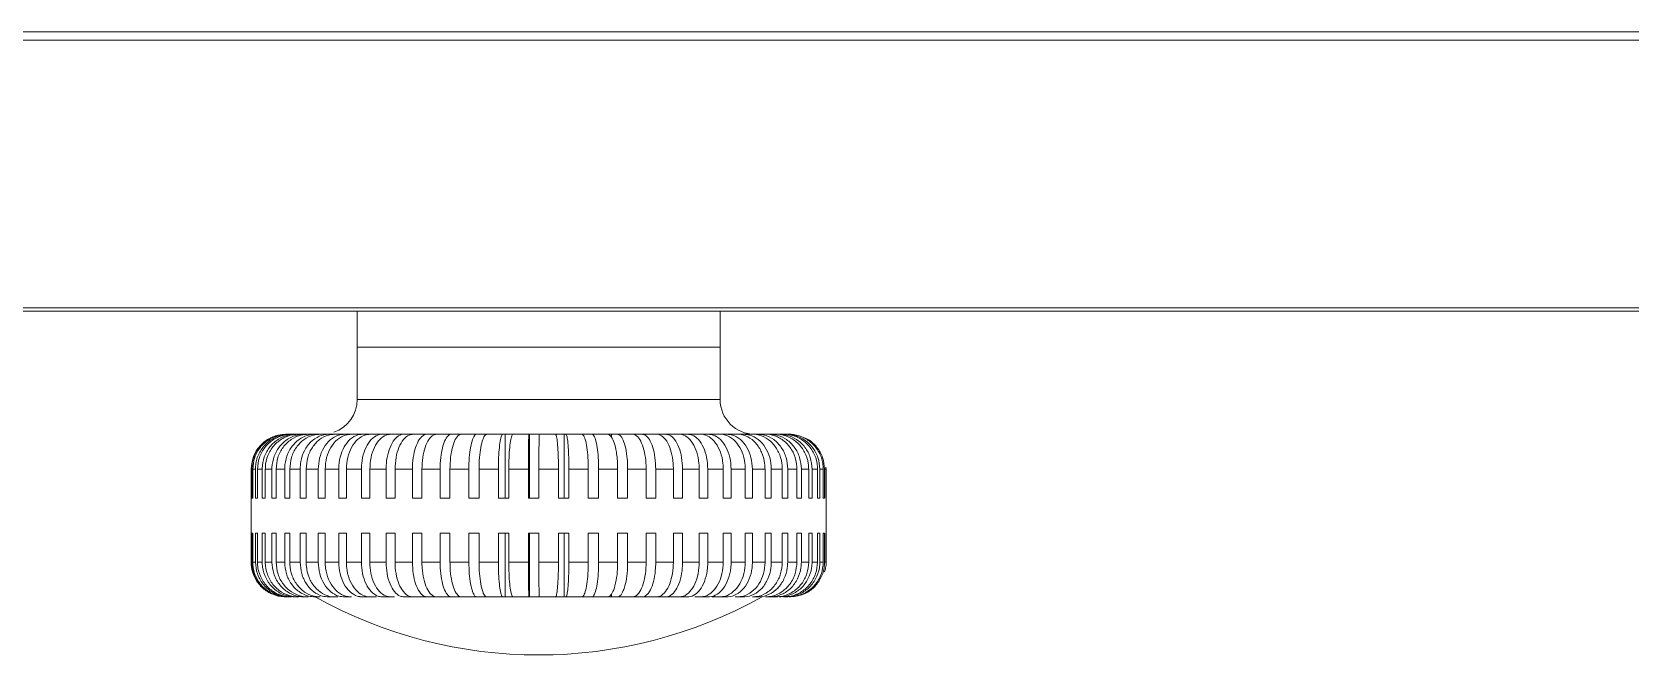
# Model space of a CAD drawing. Extents: x 12.1 to 108.7, y 1 to 80.4.
# Drawn here: x 23.248 to 26, y 29.209 to 30.281 of the extents above; entities that cross this region are included whole.
import ezdxf

# ---------------------------------------------------------------- set-up
doc = ezdxf.new("R2010")
doc.units = 0
doc.header["$MEASUREMENT"] = 0
doc.linetypes.add('SLD-Solid', pattern=[0])
doc.layers.add('OBJECT', color=7, linetype='CONTINUOUS')

msp = doc.modelspace()

# ---------------------------------------------------------------- linework, layer by layer
at = {"layer": 'OBJECT', "linetype": 'SLD-Solid', "lineweight": 15}
for p, q in [((21.3903, 30.2813), (26.5023, 30.2813)), ((26.5113, 30.2673), (21.3998, 30.2673)), ((23.9878, 29.8007), (21.7067, 29.8007)), ((27.5475, 29.8062), (21.8341, 29.8062)), ((23.9878, 29.8007), (24.2538, 29.8007)), ((27.2422, 29.8007), (24.2538, 29.8007)), ((23.8083, 29.7387), (24.4333, 29.7387)), ((23.8083, 29.7387), (24.4333, 29.7387)), ((23.8083, 29.6487), (24.4333, 29.6487)), ((23.721, 29.5887), (23.6861, 29.5887)), ((23.7216, 29.5887), (23.6868, 29.5887)), ((23.6884, 29.5887), (23.6922, 29.5887)), ((23.7249, 29.5887), (23.6902, 29.5887)), ((23.7265, 29.5887), (23.6922, 29.5887)), ((23.6956, 29.5887), (23.7023, 29.5887)), ((23.7331, 29.5887), (23.6991, 29.5887)), ((23.7357, 29.5887), (23.7023, 29.5887)), ((23.7076, 29.5887), (23.717, 29.5887)), ((23.7455, 29.5887), (23.7125, 29.5887)), ((23.7491, 29.5887), (23.717, 29.5887)), ((23.7231, 29.5887), (23.7216, 29.5887)), ((23.724, 29.5887), (23.7361, 29.5887)), ((23.7299, 29.5887), (23.7265, 29.5887)), ((23.7409, 29.5887), (23.7357, 29.5887)), ((23.7666, 29.5887), (23.7361, 29.5887)), ((23.7448, 29.5887), (23.7594, 29.5887)), ((23.7561, 29.5887), (23.7491, 29.5887)), ((23.788, 29.5887), (23.7594, 29.5887)), ((23.7753, 29.5887), (23.7666, 29.5887)), ((23.7697, 29.5887), (23.7867, 29.5887)), ((23.813, 29.5887), (23.7867, 29.5887)), ((23.7983, 29.5887), (23.788, 29.5887)), ((23.7985, 29.5887), (23.8176, 29.5887)), ((23.8249, 29.5887), (23.813, 29.5887)), ((23.8414, 29.5887), (23.8176, 29.5887)), ((23.8308, 29.5887), (23.8519, 29.5887)), ((23.8546, 29.5887), (23.8414, 29.5887)), ((23.8729, 29.5887), (23.8519, 29.5887)), ((23.8663, 29.5887), (23.8891, 29.5887)), ((23.8873, 29.5887), (23.8729, 29.5887)), ((23.9071, 29.5887), (23.8891, 29.5887)), ((23.9046, 29.5887), (23.9289, 29.5887)), ((23.9225, 29.5887), (23.9071, 29.5887)), ((23.9436, 29.5887), (23.9289, 29.5887)), ((23.9599, 29.5887), (23.9436, 29.5887)), ((23.9452, 29.5887), (23.9707, 29.5887)), ((23.9821, 29.5887), (23.9707, 29.5887)), ((23.9991, 29.5887), (23.9821, 29.5887)), ((23.9878, 29.5887), (24.0142, 29.5887)), ((24.0221, 29.5887), (24.0142, 29.5887)), ((24.0396, 29.5887), (24.0221, 29.5887)), ((24.0318, 29.5887), (24.0589, 29.5887)), ((24.0632, 29.5887), (24.0589, 29.5887)), ((24.0632, 29.4787), (24.0632, 29.5887)), ((24.081, 29.5887), (24.0632, 29.5887)), ((24.0768, 29.5887), (24.1042, 29.5887)), ((24.1049, 29.5887), (24.1042, 29.5887)), ((24.1049, 29.4787), (24.1049, 29.5887)), ((24.1229, 29.5887), (24.1049, 29.5887)), ((24.1222, 29.5887), (24.1498, 29.5887)), ((24.1647, 29.5887), (24.1467, 29.5887)), ((24.1647, 29.4787), (24.1647, 29.5887)), ((24.1677, 29.5887), (24.1647, 29.5887)), ((24.1677, 29.5887), (24.195, 29.5887)), ((24.206, 29.5887), (24.1883, 29.5887)), ((24.2127, 29.5887), (24.206, 29.5887)), ((24.2127, 29.5887), (24.2394, 29.5887)), ((24.2464, 29.5887), (24.2292, 29.5887)), ((24.2464, 29.5835), (24.2464, 29.5887)), ((24.2566, 29.5887), (24.2464, 29.5887)), ((24.2566, 29.5887), (24.2825, 29.5887)), ((24.2854, 29.5887), (24.2688, 29.5887)), ((24.2991, 29.5887), (24.2854, 29.5887)), ((24.2991, 29.5887), (24.3238, 29.5887)), ((24.3226, 29.5887), (24.3069, 29.5887)), ((24.3396, 29.5887), (24.3226, 29.5887)), ((24.3396, 29.5887), (24.3629, 29.5887)), ((24.3576, 29.5887), (24.3429, 29.5887)), ((24.3777, 29.5887), (24.3576, 29.5887)), ((24.39, 29.5887), (24.3765, 29.5887)), ((24.3777, 29.5887), (24.3994, 29.5887)), ((24.4129, 29.5887), (24.39, 29.5887)), ((24.4195, 29.5887), (24.4072, 29.5887)), ((24.4129, 29.5887), (24.4328, 29.5887)), ((24.445, 29.5887), (24.4195, 29.5887)), ((24.4457, 29.5887), (24.4349, 29.5887)), ((24.445, 29.5887), (24.4627, 29.5887)), ((24.4736, 29.5887), (24.4457, 29.5887)), ((24.4683, 29.5887), (24.4591, 29.5887)), ((24.4983, 29.5887), (24.4683, 29.5887)), ((24.4736, 29.5887), (24.489, 29.5887)), ((24.4872, 29.5887), (24.4795, 29.5887)), ((24.5188, 29.5887), (24.4872, 29.5887)), ((24.502, 29.5887), (24.4961, 29.5887)), ((24.4983, 29.5887), (24.5112, 29.5887)), ((24.5341, 29.5887), (24.5007, 29.5887)), ((24.535, 29.5887), (24.502, 29.5887)), ((24.5126, 29.5887), (24.5085, 29.5887)), ((24.546, 29.5887), (24.5117, 29.5887)), ((24.5466, 29.5887), (24.5126, 29.5887)), ((24.5189, 29.5887), (24.5167, 29.5887)), ((24.5533, 29.5887), (24.5185, 29.5887)), ((24.5188, 29.5887), (24.5291, 29.5887)), ((24.5536, 29.5887), (24.5189, 29.5887)), ((24.5209, 29.5887), (24.5206, 29.5887)), ((24.5558, 29.5887), (24.5209, 29.5887)), ((24.535, 29.5887), (24.5426, 29.5887)), ((24.5466, 29.5887), (24.5514, 29.5887)), ((24.5536, 29.5887), (24.5555, 29.5887)), ((23.6258, 29.4787), (23.6258, 29.5287)), ((23.627, 29.5287), (23.6258, 29.5287)), ((23.627, 29.5287), (23.627, 29.4787)), ((23.6286, 29.4787), (23.6286, 29.5287)), ((23.6333, 29.5287), (23.6286, 29.5287)), ((23.6333, 29.5287), (23.6333, 29.4787)), ((23.6367, 29.4787), (23.6367, 29.5287)), ((23.6449, 29.5287), (23.6367, 29.5287)), ((23.6449, 29.5287), (23.6449, 29.4787)), ((23.6502, 29.4787), (23.6502, 29.5287)), ((23.6617, 29.5287), (23.6502, 29.5287)), ((23.6617, 29.5287), (23.6617, 29.4787)), ((23.6688, 29.4787), (23.6688, 29.5287)), ((23.6836, 29.5287), (23.6688, 29.5287)), ((23.6836, 29.5287), (23.6836, 29.4787)), ((23.6923, 29.4787), (23.6923, 29.5287)), ((23.7103, 29.5287), (23.6923, 29.5287)), ((23.7103, 29.5287), (23.7103, 29.4787)), ((23.7206, 29.4787), (23.7206, 29.5287)), ((23.7414, 29.5287), (23.7206, 29.5287)), ((23.7414, 29.5287), (23.7414, 29.4787)), ((23.7532, 29.4787), (23.7532, 29.5287)), ((23.7767, 29.5287), (23.7532, 29.5287)), ((23.7767, 29.5287), (23.7767, 29.4787)), ((23.7899, 29.4787), (23.7899, 29.5287)), ((23.8158, 29.5287), (23.7899, 29.5287)), ((23.8158, 29.5287), (23.8158, 29.4787)), ((23.8302, 29.4787), (23.8302, 29.5287)), ((23.8582, 29.5287), (23.8302, 29.5287)), ((23.8582, 29.5287), (23.8582, 29.4787)), ((23.8736, 29.4787), (23.8736, 29.5287)), ((23.9035, 29.5287), (23.8736, 29.5287)), ((23.9035, 29.5287), (23.9035, 29.4787)), ((23.9198, 29.4787), (23.9198, 29.5287)), ((23.9512, 29.5287), (23.9198, 29.5287)), ((23.9512, 29.5287), (23.9512, 29.4787)), ((23.9682, 29.4787), (23.9682, 29.5287)), ((24.0007, 29.5287), (23.9682, 29.5287)), ((24.0007, 29.5287), (24.0007, 29.4787)), ((24.0183, 29.4787), (24.0183, 29.5287)), ((24.0516, 29.5287), (24.0183, 29.5287)), ((24.0516, 29.5287), (24.0516, 29.4787)), ((24.0695, 29.4787), (24.0695, 29.5287)), ((24.1032, 29.5287), (24.0695, 29.5287)), ((24.1032, 29.5287), (24.1032, 29.4787)), ((24.1212, 29.4787), (24.1212, 29.5287)), ((24.155, 29.5287), (24.1212, 29.5287)), ((24.155, 29.5287), (24.155, 29.4787)), ((24.1729, 29.4787), (24.1729, 29.5287)), ((24.2064, 29.5287), (24.1729, 29.5287)), ((24.2064, 29.5287), (24.2064, 29.4787)), ((24.2241, 29.4787), (24.2241, 29.5287)), ((24.2569, 29.5287), (24.2241, 29.5287)), ((24.2569, 29.5287), (24.2569, 29.4787)), ((24.2741, 29.4787), (24.2741, 29.5287)), ((24.3059, 29.5287), (24.2741, 29.5287)), ((24.3059, 29.5287), (24.3059, 29.4787)), ((24.3225, 29.4787), (24.3225, 29.5287)), ((24.3529, 29.5287), (24.3225, 29.5287)), ((24.3529, 29.5287), (24.3529, 29.4787)), ((24.3686, 29.4787), (24.3686, 29.5287)), ((24.3973, 29.5287), (24.3686, 29.5287)), ((24.3973, 29.5287), (24.3973, 29.4787)), ((24.4121, 29.4787), (24.4121, 29.5287)), ((24.4387, 29.5287), (24.4121, 29.5287)), ((24.4387, 29.5287), (24.4387, 29.4787)), ((24.4523, 29.4787), (24.4523, 29.5287)), ((24.4767, 29.5287), (24.4523, 29.5287)), ((24.4767, 29.5287), (24.4767, 29.4787)), ((24.4889, 29.4787), (24.4889, 29.5287)), ((24.5107, 29.5287), (24.4889, 29.5287)), ((24.5107, 29.5287), (24.5107, 29.4787)), ((24.5215, 29.4787), (24.5215, 29.5287)), ((24.5404, 29.5287), (24.5215, 29.5287)), ((24.5404, 29.5287), (24.5404, 29.4787)), ((24.5497, 29.4787), (24.5497, 29.5287)), ((24.5656, 29.5287), (24.5497, 29.5287)), ((24.5656, 29.5287), (24.5656, 29.4787)), ((24.5732, 29.4787), (24.5732, 29.5287)), ((24.5858, 29.5287), (24.5732, 29.5287)), ((24.5858, 29.5287), (24.5858, 29.4787)), ((24.5917, 29.4787), (24.5917, 29.5287)), ((24.601, 29.5287), (24.5917, 29.5287)), ((24.601, 29.5287), (24.601, 29.4787)), ((24.6051, 29.4787), (24.6051, 29.5287)), ((24.611, 29.5287), (24.6051, 29.5287)), ((24.611, 29.5287), (24.611, 29.4787)), ((24.6131, 29.4787), (24.6131, 29.5287)), ((24.6155, 29.5287), (24.6131, 29.5287)), ((24.6155, 29.5287), (24.6155, 29.4787)), ((24.6158, 29.4787), (24.6158, 29.5287)), ((23.627, 29.4787), (23.6286, 29.4787)), ((23.6333, 29.4787), (23.6367, 29.4787)), ((23.6449, 29.4787), (23.6502, 29.4787)), ((23.6617, 29.4787), (23.6688, 29.4787)), ((23.6836, 29.4787), (23.6923, 29.4787)), ((23.7103, 29.4787), (23.7206, 29.4787)), ((23.7414, 29.4787), (23.7532, 29.4787)), ((23.7767, 29.4787), (23.7899, 29.4787)), ((23.8158, 29.4787), (23.8302, 29.4787)), ((23.8582, 29.4787), (23.8736, 29.4787)), ((23.9035, 29.4787), (23.9198, 29.4787)), ((23.9512, 29.4787), (23.9682, 29.4787)), ((24.0007, 29.4787), (24.0183, 29.4787)), ((24.0516, 29.4787), (24.0695, 29.4787)), ((24.1032, 29.4787), (24.1212, 29.4787)), ((24.155, 29.4787), (24.1729, 29.4787)), ((24.2064, 29.4787), (24.2241, 29.4787)), ((24.2569, 29.4787), (24.2741, 29.4787)), ((24.3059, 29.4787), (24.3225, 29.4787)), ((24.3529, 29.4787), (24.3686, 29.4787)), ((24.3973, 29.4787), (24.4121, 29.4787)), ((24.4387, 29.4787), (24.4523, 29.4787)), ((24.4767, 29.4787), (24.4889, 29.4787)), ((24.5107, 29.4787), (24.5215, 29.4787)), ((24.5404, 29.4787), (24.5497, 29.4787)), ((24.5656, 29.4787), (24.5732, 29.4787)), ((24.5858, 29.4787), (24.5917, 29.4787)), ((24.601, 29.4787), (24.6051, 29.4787)), ((24.611, 29.4787), (24.6131, 29.4787)), ((24.6155, 29.4787), (24.6158, 29.4787)), ((23.6258, 29.3687), (23.6258, 29.4187)), ((23.627, 29.4187), (23.6286, 29.4187)), ((23.627, 29.4187), (23.627, 29.3687)), ((23.6286, 29.3687), (23.6286, 29.4187)), ((23.6333, 29.4187), (23.6367, 29.4187)), ((23.6333, 29.4187), (23.6333, 29.3687)), ((23.6367, 29.3687), (23.6367, 29.4187)), ((23.6449, 29.4187), (23.6502, 29.4187)), ((23.6449, 29.4187), (23.6449, 29.3687)), ((23.6502, 29.3687), (23.6502, 29.4187)), ((23.6617, 29.4187), (23.6688, 29.4187)), ((23.6617, 29.4187), (23.6617, 29.3687)), ((23.6688, 29.3687), (23.6688, 29.4187)), ((23.6836, 29.4187), (23.6923, 29.4187)), ((23.6836, 29.4187), (23.6836, 29.3687)), ((23.6923, 29.3687), (23.6923, 29.4187)), ((23.7103, 29.4187), (23.7206, 29.4187)), ((23.7103, 29.4187), (23.7103, 29.3687)), ((23.7206, 29.3687), (23.7206, 29.4187)), ((23.7414, 29.4187), (23.7532, 29.4187)), ((23.7414, 29.4187), (23.7414, 29.3687)), ((23.7532, 29.3687), (23.7532, 29.4187)), ((23.7767, 29.4187), (23.7899, 29.4187)), ((23.7767, 29.4187), (23.7767, 29.3687)), ((23.7899, 29.3687), (23.7899, 29.4187)), ((23.8158, 29.4187), (23.8302, 29.4187)), ((23.8158, 29.4187), (23.8158, 29.3687)), ((23.8302, 29.3687), (23.8302, 29.4187)), ((23.8582, 29.4187), (23.8736, 29.4187)), ((23.8582, 29.4187), (23.8582, 29.3687)), ((23.8736, 29.3687), (23.8736, 29.4187)), ((23.9035, 29.4187), (23.9198, 29.4187)), ((23.9035, 29.4187), (23.9035, 29.3687)), ((23.9198, 29.3687), (23.9198, 29.4187)), ((23.9512, 29.4187), (23.9682, 29.4187)), ((23.9512, 29.4187), (23.9512, 29.3687)), ((23.9682, 29.3687), (23.9682, 29.4187)), ((24.0007, 29.4187), (24.0183, 29.4187)), ((24.0007, 29.4187), (24.0007, 29.3687)), ((24.0183, 29.3687), (24.0183, 29.4187)), ((24.0516, 29.4187), (24.0695, 29.4187)), ((24.0516, 29.4187), (24.0516, 29.3687)), ((24.0632, 29.3087), (24.0632, 29.4187)), ((24.0695, 29.3687), (24.0695, 29.4187)), ((24.1032, 29.4187), (24.1212, 29.4187)), ((24.1032, 29.4187), (24.1032, 29.3687)), ((24.1049, 29.3087), (24.1049, 29.4187)), ((24.1212, 29.3687), (24.1212, 29.4187)), ((24.155, 29.4187), (24.1729, 29.4187)), ((24.155, 29.4187), (24.155, 29.3687)), ((24.1647, 29.3087), (24.1647, 29.4187)), ((24.1729, 29.3687), (24.1729, 29.4187)), ((24.2064, 29.4187), (24.2241, 29.4187)), ((24.2064, 29.4187), (24.2064, 29.3687)), ((24.2241, 29.3687), (24.2241, 29.4187)), ((24.2569, 29.4187), (24.2741, 29.4187)), ((24.2569, 29.4187), (24.2569, 29.3687)), ((24.2741, 29.3687), (24.2741, 29.4187)), ((24.3059, 29.4187), (24.3225, 29.4187)), ((24.3059, 29.4187), (24.3059, 29.3687)), ((24.3225, 29.3687), (24.3225, 29.4187)), ((24.3529, 29.4187), (24.3686, 29.4187)), ((24.3529, 29.4187), (24.3529, 29.3687)), ((24.3686, 29.3687), (24.3686, 29.4187)), ((24.3973, 29.4187), (24.4121, 29.4187)), ((24.3973, 29.4187), (24.3973, 29.3687)), ((24.4121, 29.3687), (24.4121, 29.4187)), ((24.4387, 29.4187), (24.4523, 29.4187)), ((24.4387, 29.4187), (24.4387, 29.3687)), ((24.4523, 29.3687), (24.4523, 29.4187)), ((24.4767, 29.4187), (24.4889, 29.4187)), ((24.4767, 29.4187), (24.4767, 29.3687)), ((24.4889, 29.3687), (24.4889, 29.4187)), ((24.5107, 29.4187), (24.5215, 29.4187)), ((24.5107, 29.4187), (24.5107, 29.3687)), ((24.5215, 29.3687), (24.5215, 29.4187)), ((24.5404, 29.4187), (24.5497, 29.4187)), ((24.5404, 29.4187), (24.5404, 29.3687)), ((24.5497, 29.3687), (24.5497, 29.4187)), ((24.5656, 29.4187), (24.5732, 29.4187)), ((24.5656, 29.4187), (24.5656, 29.3687)), ((24.5732, 29.3687), (24.5732, 29.4187)), ((24.5858, 29.4187), (24.5917, 29.4187)), ((24.5858, 29.4187), (24.5858, 29.3687)), ((24.5917, 29.3687), (24.5917, 29.4187)), ((24.601, 29.4187), (24.6051, 29.4187)), ((24.601, 29.4187), (24.601, 29.3687)), ((24.6051, 29.3687), (24.6051, 29.4187)), ((24.611, 29.4187), (24.6131, 29.4187)), ((24.611, 29.4187), (24.611, 29.3687)), ((24.6131, 29.3687), (24.6131, 29.4187)), ((24.6155, 29.4187), (24.6158, 29.4187)), ((24.6155, 29.4187), (24.6155, 29.3687)), ((24.6158, 29.3687), (24.6158, 29.4187)), ((23.6258, 29.3687), (23.627, 29.3687)), ((23.6286, 29.3687), (23.6333, 29.3687)), ((23.6367, 29.3687), (23.6449, 29.3687)), ((23.6502, 29.3687), (23.6617, 29.3687)), ((23.6688, 29.3687), (23.6836, 29.3687)), ((23.6923, 29.3687), (23.7103, 29.3687)), ((23.7206, 29.3687), (23.7414, 29.3687)), ((23.7532, 29.3687), (23.7767, 29.3687)), ((23.7899, 29.3687), (23.8158, 29.3687)), ((23.8302, 29.3687), (23.8582, 29.3687)), ((23.8736, 29.3687), (23.9035, 29.3687)), ((23.9198, 29.3687), (23.9512, 29.3687)), ((23.9682, 29.3687), (24.0007, 29.3687)), ((24.0183, 29.3687), (24.0516, 29.3687)), ((24.0695, 29.3687), (24.1032, 29.3687)), ((24.1212, 29.3687), (24.155, 29.3687)), ((24.1729, 29.3687), (24.2064, 29.3687)), ((24.2241, 29.3687), (24.2569, 29.3687)), ((24.2741, 29.3687), (24.3059, 29.3687)), ((24.3225, 29.3687), (24.3529, 29.3687)), ((24.3686, 29.3687), (24.3973, 29.3687)), ((24.4121, 29.3687), (24.4387, 29.3687)), ((24.4523, 29.3687), (24.4767, 29.3687)), ((24.4889, 29.3687), (24.5107, 29.3687)), ((24.5215, 29.3687), (24.5404, 29.3687)), ((24.5497, 29.3687), (24.5656, 29.3687)), ((24.5732, 29.3687), (24.5858, 29.3687)), ((24.5917, 29.3687), (24.601, 29.3687)), ((24.6051, 29.3687), (24.611, 29.3687)), ((24.6131, 29.3687), (24.6155, 29.3687)), ((23.7125, 29.3087), (23.724, 29.3087)), ((23.7357, 29.3087), (23.7409, 29.3087)), ((23.7361, 29.3087), (23.7448, 29.3087)), ((23.7594, 29.3087), (23.7697, 29.3087)), ((23.7666, 29.3087), (23.7753, 29.3087)), ((23.7867, 29.3087), (23.7985, 29.3087)), ((23.788, 29.3087), (23.7983, 29.3087)), ((23.813, 29.3087), (23.8249, 29.3087)), ((23.8176, 29.3087), (23.8414, 29.3087)), ((23.8519, 29.3087), (23.8729, 29.3087)), ((23.8891, 29.3087), (23.9071, 29.3087)), ((23.9289, 29.3087), (23.9046, 29.3087)), ((23.9071, 29.3087), (23.9225, 29.3087)), ((23.9289, 29.3087), (23.9436, 29.3087)), ((23.9436, 29.3087), (23.9599, 29.3087)), ((23.9707, 29.3087), (23.9452, 29.3087)), ((23.9707, 29.3087), (23.9821, 29.3087)), ((23.9821, 29.3087), (23.9991, 29.3087)), ((24.0142, 29.3087), (23.9878, 29.3087)), ((24.0142, 29.3087), (24.0221, 29.3087)), ((24.0221, 29.3087), (24.0396, 29.3087)), ((24.0589, 29.3087), (24.0318, 29.3087)), ((24.0589, 29.3087), (24.0632, 29.3087)), ((24.0632, 29.3087), (24.081, 29.3087)), ((24.1042, 29.3087), (24.0768, 29.3087)), ((24.1042, 29.3087), (24.1049, 29.3087)), ((24.1049, 29.3087), (24.1229, 29.3087)), ((24.1498, 29.3087), (24.1222, 29.3087)), ((24.1467, 29.3087), (24.1647, 29.3087)), ((24.1647, 29.3087), (24.1677, 29.3087)), ((24.195, 29.3087), (24.1677, 29.3087)), ((24.1883, 29.3087), (24.206, 29.3087)), ((24.206, 29.3087), (24.2127, 29.3087)), ((24.2394, 29.3087), (24.2127, 29.3087)), ((24.2292, 29.3087), (24.2464, 29.3087)), ((24.2464, 29.3087), (24.2464, 29.3143)), ((24.2464, 29.3087), (24.2566, 29.3087)), ((24.2825, 29.3087), (24.2566, 29.3087)), ((24.2688, 29.3087), (24.2854, 29.3087)), ((24.2854, 29.3087), (24.2991, 29.3087)), ((24.3238, 29.3087), (24.2991, 29.3087)), ((24.3069, 29.3087), (24.3226, 29.3087)), ((24.3226, 29.3087), (24.3396, 29.3087)), ((24.3629, 29.3087), (24.3396, 29.3087)), ((24.3429, 29.3087), (24.3576, 29.3087)), ((24.3576, 29.3087), (24.3777, 29.3087)), ((24.39, 29.3087), (24.4129, 29.3087)), ((24.4195, 29.3087), (24.445, 29.3087)), ((24.4349, 29.3087), (24.4457, 29.3087)), ((24.4591, 29.3087), (24.4683, 29.3087)), ((24.4627, 29.3087), (24.4736, 29.3087)), ((24.489, 29.3087), (24.4983, 29.3087)), ((24.5112, 29.3087), (24.5188, 29.3087)), ((24.5112, 29.3087), (24.5176, 29.3087)), ((24.5167, 29.3087), (24.5189, 29.3087)), ((24.5291, 29.3087), (24.5188, 29.3087))]:
    msp.add_line(p, q, dxfattribs=at)
for centre, radius, start, end in [((23.7483, 29.6487), 0.06, 289.4913, 0), ((24.4933, 29.6487), 0.06, 180, 270), ((24.1208, 29.9999), 0.7911, 240.8794, 299.1206)]:
    msp.add_arc(centre, radius, start, end, dxfattribs=at)
for points in [[(23.8083, 29.8007), (23.8083, 29.7387)], [(24.4333, 29.7387), (24.4333, 29.8007)], [(23.8083, 29.7387), (23.8083, 29.6487)], [(24.4333, 29.6487), (24.4333, 29.7387)], [(24.6158, 29.5287), (24.6152, 29.5324)], [(23.6258, 29.4787), (23.6258, 29.4187)], [(24.6158, 29.4187), (24.6158, 29.4787)]]:
    msp.add_open_spline(points, degree=1, dxfattribs=at)
for points, knots in [([(23.6258, 29.5287), (23.6265, 29.5355), (23.6278, 29.549), (23.6381, 29.5669), (23.6534, 29.5805), (23.6702, 29.5877), (23.6814, 29.5884), (23.6858, 29.5887)], [0, 0, 0, 0, 0.214563, 0.429208, 0.643868, 0.858562, 1, 1, 1, 1]), ([(23.6566, 29.5795), (23.6533, 29.5777), (23.644, 29.5725), (23.6336, 29.5581), (23.6277, 29.5422), (23.6272, 29.5321), (23.627, 29.5287)], [0, 0, 0, 0, 0.184603, 0.511153, 0.837646, 1, 1, 1, 1]), ([(23.6286, 29.5287), (23.6292, 29.5355), (23.6306, 29.549), (23.6409, 29.5669), (23.656, 29.5805), (23.6728, 29.5877), (23.6839, 29.5884), (23.6884, 29.5887)], [0, 0, 0, 0, 0.214563, 0.429208, 0.643868, 0.858562, 1, 1, 1, 1]), ([(23.6822, 29.5871), (23.678, 29.5864), (23.6672, 29.5845), (23.6522, 29.5742), (23.6397, 29.5583), (23.6339, 29.5421), (23.6334, 29.5321), (23.6333, 29.5287)], [0, 0, 0, 0, 0.156602, 0.397808, 0.638975, 0.880099, 1, 1, 1, 1]), ([(23.6367, 29.5287), (23.6374, 29.5355), (23.6387, 29.549), (23.6488, 29.5669), (23.6638, 29.5805), (23.6803, 29.5877), (23.6913, 29.5884), (23.6956, 29.5887)], [0, 0, 0, 0, 0.214563, 0.429208, 0.643868, 0.858562, 1, 1, 1, 1]), ([(23.7023, 29.5887), (23.6984, 29.5885), (23.6881, 29.5878), (23.6722, 29.5811), (23.6573, 29.5679), (23.6475, 29.5501), (23.6449, 29.5362), (23.6449, 29.5291), (23.6449, 29.5287)], [0, 0, 0, 0, 0.12891, 0.3436588, 0.5583818, 0.7730664, 0.9877155, 1, 1, 1, 1]), ([(23.6502, 29.5287), (23.6503, 29.5317), (23.6507, 29.5413), (23.6558, 29.5572), (23.6677, 29.5735), (23.6841, 29.5847), (23.6983, 29.5885), (23.7061, 29.5887), (23.7076, 29.5887)], [0, 0, 0, 0, 0.09345, 0.308047, 0.522652, 0.737283, 0.951953, 1, 1, 1, 1]), ([(23.717, 29.5887), (23.7137, 29.5885), (23.7043, 29.588), (23.6893, 29.5819), (23.6746, 29.5691), (23.6648, 29.5516), (23.6618, 29.5372), (23.6617, 29.5296), (23.6617, 29.5287)], [0, 0, 0, 0, 0.112497, 0.327226, 0.541936, 0.756609, 0.971245, 1, 1, 1, 1]), ([(23.6688, 29.5287), (23.6694, 29.5355), (23.6706, 29.549), (23.6801, 29.5669), (23.6941, 29.5805), (23.7097, 29.5877), (23.7199, 29.5884), (23.724, 29.5887)], [0, 0, 0, 0, 0.214563, 0.429208, 0.643868, 0.858562, 1, 1, 1, 1]), ([(23.7361, 29.5887), (23.7345, 29.5887), (23.727, 29.5884), (23.7138, 29.5843), (23.699, 29.5728), (23.6884, 29.5562), (23.684, 29.5406), (23.6837, 29.5313), (23.6836, 29.5287)], [0, 0, 0, 0, 0.058789, 0.273506, 0.488209, 0.702876, 0.917506, 1, 1, 1, 1]), ([(23.6923, 29.5287), (23.6929, 29.5355), (23.6941, 29.549), (23.7031, 29.5669), (23.7164, 29.5805), (23.7312, 29.5877), (23.7409, 29.5884), (23.7448, 29.5887)], [0, 0, 0, 0, 0.214563, 0.429208, 0.643868, 0.858562, 1, 1, 1, 1]), ([(23.7594, 29.5887), (23.7594, 29.5887), (23.7539, 29.5887), (23.7428, 29.5864), (23.728, 29.5764), (23.7169, 29.5611), (23.7111, 29.5442), (23.7105, 29.5331), (23.7103, 29.5287)], [0, 0, 0, 0, 0.00083, 0.215593, 0.430348, 0.645069, 0.859752, 1, 1, 1, 1]), ([(23.7206, 29.5287), (23.7211, 29.5355), (23.7222, 29.549), (23.7307, 29.5669), (23.7431, 29.5805), (23.757, 29.5877), (23.7661, 29.5884), (23.7697, 29.5887)], [0, 0, 0, 0, 0.214563, 0.429208, 0.643868, 0.858562, 1, 1, 1, 1]), ([(23.7867, 29.5887), (23.7831, 29.5884), (23.7745, 29.5876), (23.7616, 29.58), (23.7502, 29.5662), (23.7428, 29.5483), (23.7419, 29.5352), (23.7414, 29.5287)], [0, 0, 0, 0, 0.151544, 0.36629, 0.581008, 0.795688, 1, 1, 1, 1]), ([(23.7532, 29.5287), (23.7537, 29.5355), (23.7547, 29.549), (23.7625, 29.5669), (23.774, 29.5805), (23.7867, 29.5877), (23.7952, 29.5884), (23.7985, 29.5887)], [0, 0, 0, 0, 0.214563, 0.429208, 0.643868, 0.858562, 1, 1, 1, 1]), ([(23.8176, 29.5887), (23.816, 29.5886), (23.8098, 29.5883), (23.7992, 29.5836), (23.7879, 29.5716), (23.7799, 29.5547), (23.7769, 29.5395), (23.7768, 29.5308), (23.7767, 29.5287)], [0, 0, 0, 0, 0.076474, 0.291194, 0.505894, 0.720557, 0.935183, 1, 1, 1, 1]), ([(23.7899, 29.5287), (23.7903, 29.5355), (23.7912, 29.549), (23.7983, 29.5669), (23.8087, 29.5805), (23.8202, 29.5877), (23.8278, 29.5884), (23.8308, 29.5887)], [0, 0, 0, 0, 0.214563, 0.429208, 0.643868, 0.858562, 1, 1, 1, 1]), ([(23.8519, 29.5887), (23.8513, 29.5887), (23.8466, 29.5886), (23.8379, 29.5852), (23.8274, 29.5744), (23.8197, 29.5583), (23.8162, 29.5421), (23.8159, 29.5321), (23.8158, 29.5287)], [0, 0, 0, 0, 0.034466, 0.249199, 0.463916, 0.678598, 0.893243, 1, 1, 1, 1]), ([(23.8302, 29.5287), (23.8306, 29.5355), (23.8314, 29.549), (23.8376, 29.5669), (23.8468, 29.5805), (23.8569, 29.5877), (23.8636, 29.5884), (23.8663, 29.5887)], [0, 0, 0, 0, 0.214563, 0.429208, 0.643868, 0.858562, 1, 1, 1, 1]), ([(23.8891, 29.5887), (23.8886, 29.5887), (23.8846, 29.5886), (23.8771, 29.5852), (23.8681, 29.5744), (23.8616, 29.5583), (23.8586, 29.5421), (23.8583, 29.5321), (23.8582, 29.5287)], [0, 0, 0, 0, 0.034454, 0.249187, 0.463905, 0.678587, 0.893231, 1, 1, 1, 1]), ([(23.8736, 29.5287), (23.874, 29.5355), (23.8747, 29.549), (23.88, 29.5669), (23.8878, 29.5805), (23.8965, 29.5877), (23.9023, 29.5884), (23.9046, 29.5887)], [0, 0, 0, 0, 0.214563, 0.429208, 0.643868, 0.858562, 1, 1, 1, 1]), ([(23.9289, 29.5887), (23.9284, 29.5887), (23.9251, 29.5886), (23.919, 29.5852), (23.9117, 29.5744), (23.9063, 29.5583), (23.9038, 29.5421), (23.9036, 29.5321), (23.9035, 29.5287)], [0, 0, 0, 0, 0.034454, 0.249187, 0.463905, 0.678587, 0.893231, 1, 1, 1, 1]), ([(23.9198, 29.5287), (23.9201, 29.5355), (23.9207, 29.549), (23.925, 29.5669), (23.9315, 29.5805), (23.9386, 29.5877), (23.9433, 29.5884), (23.9452, 29.5887)], [0, 0, 0, 0, 0.214563, 0.429208, 0.643868, 0.858562, 1, 1, 1, 1]), ([(23.9707, 29.5887), (23.9704, 29.5887), (23.9678, 29.5886), (23.9631, 29.5852), (23.9575, 29.5744), (23.9533, 29.5583), (23.9514, 29.5421), (23.9513, 29.5321), (23.9512, 29.5287)], [0, 0, 0, 0, 0.034466, 0.249199, 0.463916, 0.678598, 0.893243, 1, 1, 1, 1]), ([(23.9682, 29.5287), (23.9684, 29.5355), (23.9689, 29.549), (23.9722, 29.5669), (23.9772, 29.5805), (23.9827, 29.5877), (23.9863, 29.5884), (23.9878, 29.5887)], [0, 0, 0, 0, 0.214563, 0.429208, 0.643868, 0.858562, 1, 1, 1, 1]), ([(24.0142, 29.5887), (24.014, 29.5887), (24.0122, 29.5886), (24.009, 29.5852), (24.0051, 29.5744), (24.0022, 29.5583), (24.0009, 29.5421), (24.0008, 29.5321), (24.0007, 29.5287)], [0, 0, 0, 0, 0.034474, 0.249207, 0.463924, 0.678607, 0.893251, 1, 1, 1, 1]), ([(24.0183, 29.5287), (24.0184, 29.5355), (24.0187, 29.549), (24.021, 29.5669), (24.0245, 29.5805), (24.0283, 29.5877), (24.0308, 29.5884), (24.0318, 29.5887)], [0, 0, 0, 0, 0.214563, 0.429208, 0.643868, 0.858562, 1, 1, 1, 1]), ([(24.0589, 29.5887), (24.0588, 29.5887), (24.0578, 29.5886), (24.0561, 29.5852), (24.0539, 29.5744), (24.0524, 29.5583), (24.0517, 29.5421), (24.0516, 29.5321), (24.0516, 29.5287)], [0, 0, 0, 0, 0.03448, 0.249213, 0.463931, 0.678613, 0.893257, 1, 1, 1, 1]), ([(24.0695, 29.5287), (24.0695, 29.5355), (24.0697, 29.549), (24.071, 29.5669), (24.0728, 29.5805), (24.0749, 29.5877), (24.0762, 29.5884), (24.0768, 29.5887)], [0, 0, 0, 0, 0.214563, 0.429208, 0.643868, 0.858562, 1, 1, 1, 1]), ([(24.1042, 29.5887), (24.1042, 29.5887), (24.1041, 29.5886), (24.1038, 29.5852), (24.1035, 29.5744), (24.1033, 29.5583), (24.1032, 29.5421), (24.1032, 29.5321), (24.1032, 29.5287)], [0, 0, 0, 0, 0.034485, 0.249218, 0.463935, 0.678617, 0.893262, 1, 1, 1, 1]), ([(24.1212, 29.5287), (24.1212, 29.5355), (24.1212, 29.549), (24.1214, 29.5669), (24.1217, 29.5805), (24.122, 29.5877), (24.1222, 29.5884), (24.1222, 29.5887)], [0, 0, 0, 0, 0.214563, 0.429208, 0.643868, 0.858562, 1, 1, 1, 1]), ([(24.1498, 29.5887), (24.1499, 29.5887), (24.1505, 29.5886), (24.1518, 29.5852), (24.1533, 29.5744), (24.1544, 29.5583), (24.1549, 29.5421), (24.155, 29.5321), (24.155, 29.5287)], [0, 0, 0, 0, 0.034488, 0.249221, 0.463938, 0.67862, 0.893265, 1, 1, 1, 1]), ([(24.1729, 29.5287), (24.1729, 29.5355), (24.1728, 29.549), (24.1719, 29.5669), (24.1705, 29.5805), (24.1691, 29.5877), (24.1681, 29.5884), (24.1677, 29.5887)], [0, 0, 0, 0, 0.214563, 0.429208, 0.643868, 0.858562, 1, 1, 1, 1]), ([(24.195, 29.5887), (24.1952, 29.5887), (24.1967, 29.5886), (24.1994, 29.5852), (24.2028, 29.5744), (24.2052, 29.5583), (24.2063, 29.5421), (24.2064, 29.5321), (24.2064, 29.5287)], [0, 0, 0, 0, 0.03449, 0.249222, 0.46394, 0.678622, 0.893266, 1, 1, 1, 1]), ([(24.2241, 29.5287), (24.224, 29.5355), (24.2237, 29.549), (24.2218, 29.5669), (24.2189, 29.5805), (24.2156, 29.5877), (24.2135, 29.5884), (24.2127, 29.5887)], [0, 0, 0, 0, 0.214563, 0.429208, 0.643868, 0.858562, 1, 1, 1, 1]), ([(24.2394, 29.5887), (24.2397, 29.5887), (24.2419, 29.5886), (24.2461, 29.5854), (24.2512, 29.5747), (24.2545, 29.5607), (24.2565, 29.545), (24.2568, 29.5348), (24.2569, 29.5287)], [0, 0, 0, 0, 0.029554, 0.244251, 0.458933, 0.67358, 0.807924, 1, 1, 1, 1]), ([(24.2741, 29.5287), (24.2741, 29.5306), (24.2741, 29.5366), (24.2733, 29.5492), (24.271, 29.5652), (24.2666, 29.5793), (24.2616, 29.5874), (24.2581, 29.5883), (24.2566, 29.5887)], [0, 0, 0, 0, 0.058263, 0.192487, 0.407028, 0.621567, 0.836131, 1, 1, 1, 1]), ([(24.2825, 29.5887), (24.2829, 29.5887), (24.286, 29.5886), (24.2916, 29.5852), (24.2984, 29.5744), (24.3034, 29.5583), (24.3057, 29.5421), (24.3059, 29.5321), (24.3059, 29.5287)], [0, 0, 0, 0, 0.03449, 0.249222, 0.46394, 0.678622, 0.893266, 1, 1, 1, 1]), ([(24.3225, 29.5287), (24.3222, 29.5355), (24.3217, 29.549), (24.3177, 29.5669), (24.3117, 29.5805), (24.3051, 29.5877), (24.3008, 29.5884), (24.2991, 29.5887)], [0, 0, 0, 0, 0.214563, 0.429208, 0.643868, 0.858562, 1, 1, 1, 1]), ([(24.3238, 29.5887), (24.3243, 29.5887), (24.3281, 29.5886), (24.3351, 29.5852), (24.3436, 29.5744), (24.3497, 29.5583), (24.3526, 29.5421), (24.3528, 29.5321), (24.3529, 29.5287)], [0, 0, 0, 0, 0.034488, 0.249221, 0.463938, 0.67862, 0.893265, 1, 1, 1, 1]), ([(24.3686, 29.5287), (24.3683, 29.5355), (24.3677, 29.549), (24.3627, 29.5669), (24.3553, 29.5805), (24.3471, 29.5877), (24.3417, 29.5884), (24.3396, 29.5887)], [0, 0, 0, 0, 0.2145629, 0.4292081, 0.643868, 0.8585623, 1, 1, 1, 1]), ([(24.3629, 29.5887), (24.3635, 29.5887), (24.368, 29.5886), (24.3763, 29.5852), (24.3863, 29.5744), (24.3936, 29.5583), (24.3969, 29.5421), (24.3972, 29.5321), (24.3973, 29.5287)], [0, 0, 0, 0, 0.034485, 0.249218, 0.463935, 0.678617, 0.893262, 1, 1, 1, 1]), ([(24.4121, 29.5287), (24.4117, 29.5355), (24.4109, 29.549), (24.405, 29.5669), (24.3963, 29.5805), (24.3866, 29.5877), (24.3802, 29.5884), (24.3777, 29.5887)], [0, 0, 0, 0, 0.214563, 0.429208, 0.643868, 0.858562, 1, 1, 1, 1]), ([(24.3994, 29.5887), (24.4001, 29.5887), (24.4052, 29.5886), (24.4147, 29.5852), (24.4261, 29.5744), (24.4345, 29.5583), (24.4383, 29.5421), (24.4386, 29.5321), (24.4387, 29.5287)], [0, 0, 0, 0, 0.03448, 0.249213, 0.463931, 0.678613, 0.893257, 1, 1, 1, 1]), ([(24.4523, 29.5287), (24.4519, 29.5355), (24.451, 29.549), (24.4442, 29.5669), (24.4342, 29.5805), (24.4232, 29.5877), (24.4159, 29.5884), (24.4129, 29.5887)], [0, 0, 0, 0, 0.214563, 0.429208, 0.643868, 0.858562, 1, 1, 1, 1]), ([(24.4328, 29.5887), (24.4336, 29.5887), (24.4393, 29.5886), (24.4498, 29.5852), (24.4626, 29.5744), (24.4719, 29.5583), (24.4762, 29.5421), (24.4765, 29.5321), (24.4767, 29.5287)], [0, 0, 0, 0, 0.034474, 0.249207, 0.463924, 0.678607, 0.893251, 1, 1, 1, 1]), ([(24.4889, 29.5287), (24.4884, 29.5355), (24.4875, 29.549), (24.4799, 29.5669), (24.4688, 29.5805), (24.4564, 29.5877), (24.4483, 29.5884), (24.445, 29.5887)], [0, 0, 0, 0, 0.214563, 0.429208, 0.643868, 0.858562, 1, 1, 1, 1]), ([(24.4627, 29.5887), (24.4636, 29.5887), (24.4698, 29.5886), (24.4814, 29.5852), (24.4953, 29.5744), (24.5055, 29.5583), (24.5101, 29.5421), (24.5105, 29.5321), (24.5107, 29.5287)], [0, 0, 0, 0, 0.0344658, 0.2491986, 0.463916, 0.6785985, 0.8932426, 1, 1, 1, 1]), ([(24.5215, 29.5287), (24.521, 29.5355), (24.5199, 29.549), (24.5117, 29.5669), (24.4995, 29.5805), (24.486, 29.5877), (24.4771, 29.5884), (24.4736, 29.5887)], [0, 0, 0, 0, 0.214563, 0.429208, 0.643868, 0.858562, 1, 1, 1, 1]), ([(24.489, 29.5887), (24.4899, 29.5887), (24.4966, 29.5886), (24.509, 29.5852), (24.5239, 29.5744), (24.5348, 29.5583), (24.5398, 29.5421), (24.5403, 29.5321), (24.5404, 29.5287)], [0, 0, 0, 0, 0.0344545, 0.2491874, 0.4639047, 0.6785872, 0.8932313, 1, 1, 1, 1]), ([(24.5497, 29.5287), (24.5491, 29.5355), (24.548, 29.549), (24.5391, 29.5669), (24.5261, 29.5805), (24.5116, 29.5877), (24.502, 29.5884), (24.4983, 29.5887)], [0, 0, 0, 0, 0.214563, 0.429208, 0.643868, 0.858562, 1, 1, 1, 1]), ([(24.5112, 29.5887), (24.5122, 29.5887), (24.5192, 29.5886), (24.5323, 29.5852), (24.5481, 29.5744), (24.5597, 29.5583), (24.565, 29.5421), (24.5654, 29.5321), (24.5656, 29.5287)], [0, 0, 0, 0, 0.034454, 0.249187, 0.463905, 0.678587, 0.893231, 1, 1, 1, 1]), ([(24.5732, 29.5287), (24.5726, 29.5355), (24.5714, 29.549), (24.562, 29.5669), (24.5482, 29.5805), (24.5329, 29.5877), (24.5228, 29.5884), (24.5188, 29.5887)], [0, 0, 0, 0, 0.214563, 0.429208, 0.643868, 0.858562, 1, 1, 1, 1]), ([(24.5291, 29.5887), (24.5301, 29.5887), (24.5375, 29.5886), (24.5512, 29.5852), (24.5676, 29.5744), (24.5797, 29.5583), (24.5852, 29.5421), (24.5857, 29.5321), (24.5858, 29.5287)], [0, 0, 0, 0, 0.034466, 0.249199, 0.463916, 0.678598, 0.893243, 1, 1, 1, 1]), ([(24.5917, 29.5287), (24.5911, 29.5355), (24.5898, 29.549), (24.5801, 29.5669), (24.5657, 29.5805), (24.5497, 29.5877), (24.5392, 29.5884), (24.535, 29.5887)], [0, 0, 0, 0, 0.214563, 0.429208, 0.643868, 0.858562, 1, 1, 1, 1]), ([(24.5426, 29.5887), (24.5436, 29.5887), (24.5512, 29.5886), (24.5653, 29.5852), (24.5823, 29.5744), (24.5947, 29.5583), (24.6004, 29.5421), (24.6009, 29.5321), (24.601, 29.5287)], [0, 0, 0, 0, 0.034474, 0.249207, 0.463924, 0.678607, 0.893251, 1, 1, 1, 1]), ([(24.6051, 29.5287), (24.6044, 29.5355), (24.6031, 29.549), (24.5931, 29.5669), (24.5782, 29.5805), (24.5618, 29.5877), (24.5509, 29.5884), (24.5466, 29.5887)], [0, 0, 0, 0, 0.214563, 0.429208, 0.643868, 0.858562, 1, 1, 1, 1]), ([(24.5514, 29.5887), (24.5525, 29.5887), (24.5602, 29.5886), (24.5746, 29.5852), (24.5918, 29.5744), (24.6045, 29.5583), (24.6103, 29.5421), (24.6108, 29.5321), (24.611, 29.5287)], [0, 0, 0, 0, 0.03448, 0.249213, 0.463931, 0.678613, 0.893257, 1, 1, 1, 1]), ([(24.6131, 29.5287), (24.6125, 29.5355), (24.6112, 29.549), (24.6008, 29.5667), (24.588, 29.5793), (24.5779, 29.5828), (24.5742, 29.5842)], [0, 0, 0, 0, 0.278073, 0.556252, 0.834451, 1, 1, 1, 1]), ([(23.6858, 29.3087), (23.6847, 29.3088), (23.6769, 29.3089), (23.6625, 29.3122), (23.6451, 29.3231), (23.6323, 29.3392), (23.6265, 29.3553), (23.626, 29.3654), (23.6258, 29.3687)], [0, 0, 0, 0, 0.034485, 0.249218, 0.463935, 0.678617, 0.893262, 1, 1, 1, 1]), ([(23.627, 29.3687), (23.6277, 29.362), (23.629, 29.3485), (23.6394, 29.3308), (23.6516, 29.3186), (23.6611, 29.3152), (23.6643, 29.3141)], [0, 0, 0, 0, 0.285942, 0.571994, 0.858066, 1, 1, 1, 1]), ([(23.6884, 29.3087), (23.6873, 29.3088), (23.6795, 29.3089), (23.6651, 29.3122), (23.6478, 29.3231), (23.6351, 29.3392), (23.6292, 29.3553), (23.6287, 29.3654), (23.6286, 29.3687)], [0, 0, 0, 0, 0.034488, 0.249221, 0.463938, 0.67862, 0.893265, 1, 1, 1, 1]), ([(23.6333, 29.3687), (23.6339, 29.362), (23.6352, 29.3485), (23.6454, 29.3305), (23.6603, 29.317), (23.6769, 29.3098), (23.6878, 29.309), (23.6922, 29.3087)], [0, 0, 0, 0, 0.214563, 0.429208, 0.643868, 0.858562, 1, 1, 1, 1]), ([(23.6956, 29.3087), (23.6946, 29.3088), (23.6869, 29.3089), (23.6727, 29.3122), (23.6556, 29.3231), (23.6431, 29.3392), (23.6374, 29.3553), (23.6369, 29.3654), (23.6367, 29.3687)], [0, 0, 0, 0, 0.03449, 0.249222, 0.46394, 0.678622, 0.893266, 1, 1, 1, 1]), ([(23.6449, 29.3687), (23.645, 29.3658), (23.6454, 29.3562), (23.6506, 29.3403), (23.6624, 29.324), (23.6788, 29.3127), (23.693, 29.309), (23.7009, 29.3088), (23.7023, 29.3087)], [0, 0, 0, 0, 0.09345, 0.308047, 0.522652, 0.737283, 0.951953, 1, 1, 1, 1]), ([(23.7076, 29.3087), (23.7037, 29.309), (23.6934, 29.3096), (23.6775, 29.3163), (23.6626, 29.3296), (23.6528, 29.3474), (23.6502, 29.3613), (23.6502, 29.3683), (23.6502, 29.3687)], [0, 0, 0, 0, 0.12891, 0.343659, 0.558382, 0.773066, 0.987716, 1, 1, 1, 1]), ([(23.6617, 29.3687), (23.6623, 29.362), (23.6636, 29.3485), (23.6731, 29.3305), (23.6871, 29.317), (23.7026, 29.3098), (23.7129, 29.309), (23.717, 29.3087)], [0, 0, 0, 0, 0.214563, 0.429208, 0.643868, 0.858562, 1, 1, 1, 1]), ([(23.724, 29.3087), (23.7202, 29.309), (23.7102, 29.3097), (23.6948, 29.3165), (23.6806, 29.3299), (23.6707, 29.348), (23.6694, 29.3617), (23.6688, 29.3687)], [0, 0, 0, 0, 0.132824, 0.347597, 0.56235, 0.777065, 1, 1, 1, 1]), ([(23.6836, 29.3687), (23.6842, 29.362), (23.6853, 29.3485), (23.6944, 29.3305), (23.7077, 29.317), (23.7225, 29.3098), (23.7322, 29.309), (23.7361, 29.3087)], [0, 0, 0, 0, 0.2145629, 0.4292081, 0.643868, 0.8585623, 1, 1, 1, 1]), ([(23.7448, 29.3087), (23.7421, 29.3089), (23.7334, 29.3094), (23.7194, 29.315), (23.7053, 29.3276), (23.6956, 29.3448), (23.6925, 29.3595), (23.6923, 29.3675), (23.6923, 29.3687)], [0, 0, 0, 0, 0.100438, 0.31516, 0.529864, 0.74453, 0.95916, 1, 1, 1, 1]), ([(23.7103, 29.3687), (23.7108, 29.362), (23.7119, 29.3485), (23.7204, 29.3305), (23.7328, 29.317), (23.7466, 29.3098), (23.7558, 29.309), (23.7594, 29.3087)], [0, 0, 0, 0, 0.214563, 0.429208, 0.643868, 0.858562, 1, 1, 1, 1]), ([(23.7697, 29.3087), (23.7681, 29.3088), (23.7609, 29.3091), (23.7484, 29.3135), (23.7346, 29.3252), (23.7248, 29.3418), (23.7209, 29.3573), (23.7206, 29.3664), (23.7206, 29.3687)], [0, 0, 0, 0, 0.065782, 0.280498, 0.495199, 0.709863, 0.924491, 1, 1, 1, 1]), ([(23.7414, 29.3687), (23.7419, 29.362), (23.7429, 29.3485), (23.7507, 29.3305), (23.7622, 29.317), (23.7749, 29.3098), (23.7834, 29.309), (23.7867, 29.3087)], [0, 0, 0, 0, 0.214563, 0.429208, 0.643868, 0.858562, 1, 1, 1, 1]), ([(23.7985, 29.3087), (23.7979, 29.3087), (23.7921, 29.3089), (23.7813, 29.312), (23.7681, 29.3227), (23.7584, 29.3386), (23.7538, 29.3549), (23.7534, 29.3652), (23.7532, 29.3687)], [0, 0, 0, 0, 0.027665, 0.242399, 0.457123, 0.671811, 0.886461, 1, 1, 1, 1]), ([(23.7767, 29.3687), (23.7772, 29.362), (23.7781, 29.3485), (23.7851, 29.3305), (23.7955, 29.317), (23.807, 29.3098), (23.8146, 29.309), (23.8176, 29.3087)], [0, 0, 0, 0, 0.2145629, 0.4292081, 0.643868, 0.8585623, 1, 1, 1, 1]), ([(23.8308, 29.3087), (23.8265, 29.3093), (23.8177, 29.3105), (23.8055, 29.3202), (23.796, 29.3351), (23.7907, 29.3522), (23.7901, 29.3638), (23.7899, 29.3687)], [0, 0, 0, 0, 0.199413, 0.414149, 0.628854, 0.843519, 1, 1, 1, 1]), ([(23.8158, 29.3687), (23.8162, 29.362), (23.817, 29.3485), (23.8232, 29.3305), (23.8324, 29.317), (23.8425, 29.3098), (23.8492, 29.309), (23.8519, 29.3087)], [0, 0, 0, 0, 0.214563, 0.429208, 0.643868, 0.858562, 1, 1, 1, 1]), ([(23.8663, 29.3087), (23.8635, 29.3091), (23.8566, 29.3098), (23.8464, 29.3174), (23.8373, 29.3311), (23.8313, 29.349), (23.8305, 29.3622), (23.8302, 29.3687)], [0, 0, 0, 0, 0.149186, 0.363936, 0.578658, 0.793341, 1, 1, 1, 1]), ([(23.8582, 29.3687), (23.8586, 29.362), (23.8592, 29.3485), (23.8646, 29.3305), (23.8724, 29.317), (23.8811, 29.3098), (23.8868, 29.309), (23.8891, 29.3087)], [0, 0, 0, 0, 0.214563, 0.429208, 0.643868, 0.858562, 1, 1, 1, 1]), ([(23.9046, 29.3087), (23.9031, 29.3088), (23.8983, 29.3092), (23.8902, 29.3144), (23.8817, 29.3266), (23.8758, 29.3437), (23.8738, 29.3586), (23.8737, 29.367), (23.8736, 29.3687)], [0, 0, 0, 0, 0.087185, 0.301907, 0.516608, 0.731271, 0.945897, 1, 1, 1, 1]), ([(23.9035, 29.3687), (23.9038, 29.362), (23.9044, 29.3485), (23.9087, 29.3305), (23.9152, 29.317), (23.9223, 29.3098), (23.927, 29.309), (23.9289, 29.3087)], [0, 0, 0, 0, 0.214563, 0.429208, 0.643868, 0.858562, 1, 1, 1, 1]), ([(23.9452, 29.3087), (23.9447, 29.3088), (23.9414, 29.3089), (23.9353, 29.3122), (23.928, 29.3231), (23.9226, 29.3392), (23.9201, 29.3553), (23.9199, 29.3654), (23.9198, 29.3687)], [0, 0, 0, 0, 0.034454, 0.249187, 0.463905, 0.678587, 0.893231, 1, 1, 1, 1]), ([(23.9512, 29.3687), (23.9514, 29.362), (23.9518, 29.3485), (23.9552, 29.3305), (23.9602, 29.317), (23.9657, 29.3098), (23.9693, 29.309), (23.9707, 29.3087)], [0, 0, 0, 0, 0.214563, 0.429208, 0.643868, 0.858562, 1, 1, 1, 1]), ([(23.9878, 29.3087), (23.9874, 29.3088), (23.9849, 29.3089), (23.9802, 29.3122), (23.9745, 29.3231), (23.9703, 29.3392), (23.9684, 29.3553), (23.9683, 29.3654), (23.9682, 29.3687)], [0, 0, 0, 0, 0.034466, 0.249199, 0.463916, 0.678598, 0.893243, 1, 1, 1, 1]), ([(24.0007, 29.3687), (24.0009, 29.362), (24.0012, 29.3485), (24.0035, 29.3305), (24.0069, 29.317), (24.0107, 29.3098), (24.0132, 29.309), (24.0142, 29.3087)], [0, 0, 0, 0, 0.214563, 0.429208, 0.643868, 0.858562, 1, 1, 1, 1]), ([(24.0318, 29.3087), (24.0315, 29.3088), (24.0298, 29.3089), (24.0265, 29.3122), (24.0226, 29.3231), (24.0197, 29.3392), (24.0184, 29.3553), (24.0183, 29.3654), (24.0183, 29.3687)], [0, 0, 0, 0, 0.034474, 0.249207, 0.463924, 0.678607, 0.893251, 1, 1, 1, 1]), ([(24.0516, 29.3687), (24.0517, 29.362), (24.0518, 29.3485), (24.0531, 29.3305), (24.0549, 29.317), (24.057, 29.3098), (24.0584, 29.309), (24.0589, 29.3087)], [0, 0, 0, 0, 0.214563, 0.429208, 0.643868, 0.858562, 1, 1, 1, 1]), ([(24.0768, 29.3087), (24.0766, 29.3088), (24.0757, 29.3089), (24.0739, 29.3122), (24.0718, 29.3231), (24.0703, 29.3392), (24.0695, 29.3553), (24.0695, 29.3654), (24.0695, 29.3687)], [0, 0, 0, 0, 0.03448, 0.249213, 0.463931, 0.678613, 0.893257, 1, 1, 1, 1]), ([(24.1032, 29.3687), (24.1032, 29.362), (24.1032, 29.3485), (24.1034, 29.3305), (24.1037, 29.317), (24.104, 29.3098), (24.1042, 29.309), (24.1042, 29.3087)], [0, 0, 0, 0, 0.214563, 0.429208, 0.643868, 0.858562, 1, 1, 1, 1]), ([(24.1222, 29.3087), (24.1222, 29.3088), (24.1221, 29.3089), (24.1218, 29.3122), (24.1215, 29.3231), (24.1213, 29.3392), (24.1212, 29.3553), (24.1212, 29.3654), (24.1212, 29.3687)], [0, 0, 0, 0, 0.0344848, 0.2492177, 0.463935, 0.6786175, 0.8932615, 1, 1, 1, 1]), ([(24.155, 29.3687), (24.155, 29.362), (24.1548, 29.3485), (24.1539, 29.3305), (24.1526, 29.317), (24.1511, 29.3098), (24.1502, 29.309), (24.1498, 29.3087)], [0, 0, 0, 0, 0.214563, 0.429208, 0.643868, 0.858562, 1, 1, 1, 1]), ([(24.1677, 29.3087), (24.1678, 29.3088), (24.1685, 29.3089), (24.1697, 29.3122), (24.1713, 29.3231), (24.1724, 29.3392), (24.1729, 29.3553), (24.1729, 29.3654), (24.1729, 29.3687)], [0, 0, 0, 0, 0.034488, 0.249221, 0.463938, 0.67862, 0.893265, 1, 1, 1, 1]), ([(24.2064, 29.3687), (24.2063, 29.362), (24.2061, 29.3485), (24.2041, 29.3305), (24.2012, 29.317), (24.198, 29.3098), (24.1958, 29.309), (24.195, 29.3087)], [0, 0, 0, 0, 0.214563, 0.429208, 0.643868, 0.858562, 1, 1, 1, 1]), ([(24.2127, 29.3087), (24.2129, 29.3088), (24.2143, 29.3089), (24.2171, 29.3122), (24.2204, 29.3231), (24.2229, 29.3392), (24.224, 29.3553), (24.2241, 29.3654), (24.2241, 29.3687)], [0, 0, 0, 0, 0.03449, 0.249222, 0.46394, 0.678622, 0.893266, 1, 1, 1, 1]), ([(24.2569, 29.3687), (24.2569, 29.3647), (24.2567, 29.3539), (24.255, 29.3396), (24.2519, 29.3255), (24.2477, 29.3146), (24.243, 29.3093), (24.2402, 29.3089), (24.2394, 29.3087)], [0, 0, 0, 0, 0.129627, 0.344103, 0.478285, 0.692838, 0.90739, 1, 1, 1, 1]), ([(24.2566, 29.3087), (24.2582, 29.3092), (24.2617, 29.3101), (24.2662, 29.3176), (24.2701, 29.3291), (24.273, 29.3442), (24.2741, 29.359), (24.2741, 29.3672), (24.2741, 29.3687)], [0, 0, 0, 0, 0.173127, 0.387776, 0.52216, 0.736711, 0.951262, 1, 1, 1, 1]), ([(24.3059, 29.3687), (24.3057, 29.362), (24.3052, 29.3485), (24.3011, 29.3305), (24.2952, 29.317), (24.2886, 29.3098), (24.2842, 29.309), (24.2825, 29.3087)], [0, 0, 0, 0, 0.214563, 0.429208, 0.643868, 0.858562, 1, 1, 1, 1]), ([(24.2991, 29.3087), (24.2995, 29.3088), (24.3025, 29.3089), (24.3082, 29.3122), (24.315, 29.3231), (24.32, 29.3392), (24.3222, 29.3553), (24.3224, 29.3654), (24.3225, 29.3687)], [0, 0, 0, 0, 0.03449, 0.249222, 0.46394, 0.678622, 0.893266, 1, 1, 1, 1]), ([(24.3529, 29.3687), (24.3526, 29.362), (24.3519, 29.3485), (24.3469, 29.3305), (24.3395, 29.317), (24.3314, 29.3098), (24.326, 29.309), (24.3238, 29.3087)], [0, 0, 0, 0, 0.214563, 0.429208, 0.643868, 0.858562, 1, 1, 1, 1]), ([(24.3396, 29.3087), (24.3401, 29.3088), (24.3439, 29.3089), (24.3509, 29.3122), (24.3593, 29.3231), (24.3655, 29.3392), (24.3683, 29.3553), (24.3686, 29.3654), (24.3686, 29.3687)], [0, 0, 0, 0, 0.034488, 0.249221, 0.463938, 0.67862, 0.893265, 1, 1, 1, 1]), ([(24.3973, 29.3687), (24.397, 29.362), (24.3962, 29.3485), (24.3903, 29.3305), (24.3815, 29.317), (24.3719, 29.3098), (24.3655, 29.309), (24.3629, 29.3087)], [0, 0, 0, 0, 0.2145629, 0.4292081, 0.643868, 0.8585623, 1, 1, 1, 1]), ([(24.3777, 29.3087), (24.3783, 29.3088), (24.3827, 29.3089), (24.391, 29.3122), (24.401, 29.3231), (24.4083, 29.3392), (24.4117, 29.3553), (24.412, 29.3654), (24.4121, 29.3687)], [0, 0, 0, 0, 0.034485, 0.249218, 0.463935, 0.678617, 0.893262, 1, 1, 1, 1]), ([(24.4387, 29.3687), (24.4383, 29.362), (24.4374, 29.3485), (24.4306, 29.3305), (24.4207, 29.317), (24.4096, 29.3098), (24.4023, 29.309), (24.3994, 29.3087)], [0, 0, 0, 0, 0.214563, 0.429208, 0.643868, 0.858562, 1, 1, 1, 1]), ([(24.4129, 29.3087), (24.4137, 29.3088), (24.4188, 29.3089), (24.4283, 29.3122), (24.4397, 29.3231), (24.448, 29.3392), (24.4519, 29.3553), (24.4522, 29.3654), (24.4523, 29.3687)], [0, 0, 0, 0, 0.03448, 0.249213, 0.463931, 0.678613, 0.893257, 1, 1, 1, 1]), ([(24.4767, 29.3687), (24.4762, 29.362), (24.4752, 29.3485), (24.4676, 29.3305), (24.4565, 29.317), (24.4442, 29.3098), (24.436, 29.309), (24.4328, 29.3087)], [0, 0, 0, 0, 0.2145629, 0.4292081, 0.643868, 0.8585623, 1, 1, 1, 1]), ([(24.445, 29.3087), (24.4458, 29.3088), (24.4515, 29.3089), (24.4621, 29.3122), (24.4748, 29.3231), (24.4842, 29.3392), (24.4884, 29.3553), (24.4888, 29.3654), (24.4889, 29.3687)], [0, 0, 0, 0, 0.034474, 0.249207, 0.463924, 0.678607, 0.893251, 1, 1, 1, 1]), ([(24.5107, 29.3687), (24.5101, 29.362), (24.5091, 29.3485), (24.5008, 29.3305), (24.4887, 29.317), (24.4752, 29.3098), (24.4663, 29.309), (24.4627, 29.3087)], [0, 0, 0, 0, 0.214563, 0.429208, 0.643868, 0.858562, 1, 1, 1, 1]), ([(24.4736, 29.3087), (24.4744, 29.3088), (24.4807, 29.3089), (24.4922, 29.3122), (24.5061, 29.3231), (24.5163, 29.3392), (24.521, 29.3553), (24.5214, 29.3654), (24.5215, 29.3687)], [0, 0, 0, 0, 0.034466, 0.249199, 0.463916, 0.678598, 0.893243, 1, 1, 1, 1]), ([(24.5404, 29.3687), (24.5399, 29.362), (24.5387, 29.3485), (24.5299, 29.3305), (24.5168, 29.317), (24.5023, 29.3098), (24.4928, 29.309), (24.489, 29.3087)], [0, 0, 0, 0, 0.214563, 0.429208, 0.643868, 0.858562, 1, 1, 1, 1]), ([(24.4983, 29.3087), (24.4992, 29.3088), (24.5059, 29.3089), (24.5183, 29.3122), (24.5332, 29.3231), (24.5441, 29.3392), (24.5491, 29.3553), (24.5495, 29.3654), (24.5497, 29.3687)], [0, 0, 0, 0, 0.034454, 0.249187, 0.463905, 0.678587, 0.893231, 1, 1, 1, 1]), ([(24.5656, 29.3687), (24.565, 29.362), (24.5638, 29.3485), (24.5544, 29.3305), (24.5406, 29.317), (24.5253, 29.3098), (24.5152, 29.309), (24.5112, 29.3087)], [0, 0, 0, 0, 0.214563, 0.429208, 0.643868, 0.858562, 1, 1, 1, 1]), ([(24.5188, 29.3087), (24.5198, 29.3088), (24.5268, 29.3089), (24.5399, 29.3122), (24.5557, 29.3231), (24.5673, 29.3392), (24.5726, 29.3553), (24.573, 29.3654), (24.5732, 29.3687)], [0, 0, 0, 0, 0.034454, 0.249187, 0.463905, 0.678587, 0.893231, 1, 1, 1, 1]), ([(24.5858, 29.3687), (24.5852, 29.362), (24.584, 29.3485), (24.5742, 29.3305), (24.5598, 29.317), (24.5438, 29.3098), (24.5333, 29.309), (24.5291, 29.3087)], [0, 0, 0, 0, 0.214563, 0.429208, 0.643868, 0.858562, 1, 1, 1, 1]), ([(24.535, 29.3087), (24.536, 29.3088), (24.5434, 29.3089), (24.557, 29.3122), (24.5735, 29.3231), (24.5855, 29.3392), (24.5911, 29.3553), (24.5915, 29.3654), (24.5917, 29.3687)], [0, 0, 0, 0, 0.034466, 0.249199, 0.463916, 0.678598, 0.893243, 1, 1, 1, 1]), ([(24.601, 29.3687), (24.6004, 29.362), (24.5991, 29.3485), (24.589, 29.3305), (24.5742, 29.317), (24.5577, 29.3098), (24.5469, 29.309), (24.5426, 29.3087)], [0, 0, 0, 0, 0.214563, 0.429208, 0.643868, 0.858562, 1, 1, 1, 1]), ([(24.5466, 29.3087), (24.5477, 29.3088), (24.5553, 29.3089), (24.5693, 29.3122), (24.5863, 29.3231), (24.5987, 29.3392), (24.6044, 29.3553), (24.6049, 29.3654), (24.6051, 29.3687)], [0, 0, 0, 0, 0.034474, 0.249207, 0.463924, 0.678607, 0.893251, 1, 1, 1, 1]), ([(24.611, 29.3687), (24.6103, 29.362), (24.609, 29.3485), (24.5987, 29.3305), (24.5836, 29.317), (24.5669, 29.3098), (24.5558, 29.309), (24.5514, 29.3087)], [0, 0, 0, 0, 0.214563, 0.429208, 0.643868, 0.858562, 1, 1, 1, 1]), ([(24.5665, 29.311), (24.5698, 29.3116), (24.5797, 29.3134), (24.594, 29.3233), (24.6067, 29.3391), (24.6125, 29.3553), (24.613, 29.3654), (24.6131, 29.3687)], [0, 0, 0, 0, 0.125806, 0.375817, 0.625787, 0.875712, 1, 1, 1, 1]), ([(24.6127, 29.3522), (24.6136, 29.3543), (24.6157, 29.3596), (24.6158, 29.3654), (24.6158, 29.3687)], [0, 0, 0, 0, 0.410113, 1, 1, 1, 1])]:
    msp.add_open_spline(points, degree=3, knots=knots, dxfattribs=at)

doc.saveas('drawing.dxf')
